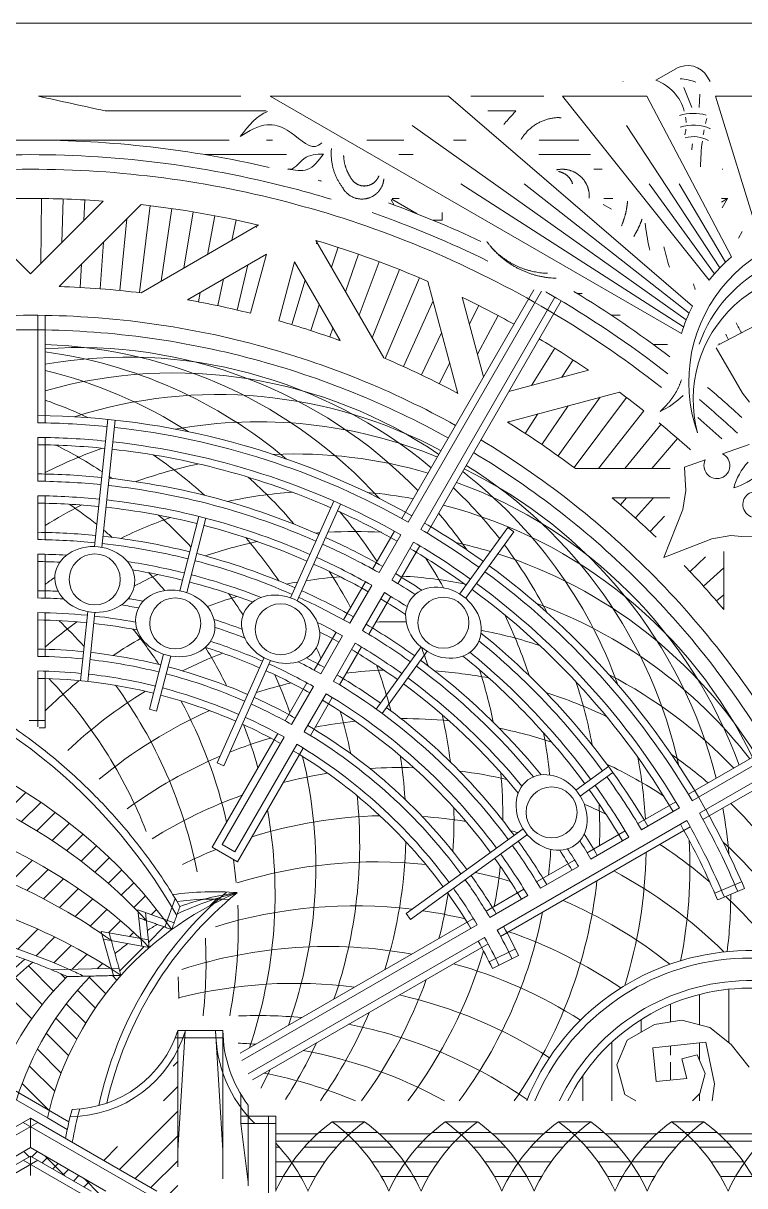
# Model space of a CAD drawing. Header units: inches. Extents: x -1.5 to 24.5, y -14.4 to 30.8.
# Drawn here: x 19.2 to 19.973, y 26.665 to 27.909 of the extents above; entities that cross this region are included whole.
import ezdxf

# ---------------------------------------------------------------- set-up
doc = ezdxf.new("R2010")
doc.units = ezdxf.units.IN
doc.header["$MEASUREMENT"] = 0
doc.layers.add('NOPLOT', color=5, linetype='Continuous', lineweight=5)

# ---------------------------------------------------------------- blocks, each defined once
blk = doc.blocks.new('HandleStrap')
at = {"layer": 'NOPLOT'}
for p, q in [((-0.0253, 0.0657), (-0.0253, 0.1211)), ((0, -0.0346), (0, 0.0346)), ((-0.0253, -0.0657), (-0.0253, -0.1211))]:
    blk.add_line(p, q, dxfattribs=at)
for centre, start, end in [((-0.3062, -0.1888), 36.1143, 65.3379), ((-0.3062, -0.258), 36.1143, 65.3379), ((-0.3062, 0.258), 294.6621, 323.8857), ((-0.3062, 0.1888), 294.6621, 323.8857)]:
    blk.add_arc(centre, 0.3791, start, end, dxfattribs=at)
blk = doc.blocks.new('Outline')
at = {"layer": 'NOPLOT', "color": 1}
blk.add_line((-1.25, 0), (-1.25, 2.3125), dxfattribs=at)
blk = doc.blocks.new('BG')
at = {"layer": 'NOPLOT', "color": 5}
for p, q in [((-2.4385, 2.0658), (-2.3809, 1.9661)), ((-2.4317, 2.0696), (-2.3741, 1.9699)), ((-2.4012, 1.9543), (-2.4587, 2.054)), ((-2.3944, 1.9583), (-2.452, 2.058)), ((-2.1334, 2), (-2.1093, 2.0195)), ((-3.0035, 2.0118), (-2.9964, 2.0078)), ((-2.2953, 1.9826), (-2.3076, 2.0113)), ((-2.2881, 1.9857), (-2.3004, 2.0144)), ((-3.0703, 1.9912), (-3.0703, 1.9905)), ((-3.029, 1.9905), (-3.039, 1.9963)), ((-3.039, 1.9963), (-3.039, 1.9898)), ((-3.0352, 1.9897), (-3.039, 1.9963)), ((-2.661, 1.9921), (-2.5992, 1.9921)), ((-2.6436, 1.9921), (-2.6241, 1.9704)), ((-2.6147, 1.9921), (-2.6082, 1.9845)), ((-2.6001, 1.9914), (-2.6007, 1.9921)), ((-2.1515, 1.9772), (-2.1334, 2)), ((-2.0914, 1.9824), (-2.1358, 1.973)), ((-2.0731, 1.9799), (-2.0914, 1.9824)), ((-2.6553, 1.9725), (-2.6398, 1.9561)), ((-2.3984, 1.965), (-2.3848, 1.9728)), ((-2.1594, 1.9474), (-2.1515, 1.9772)), ((-2.1358, 1.973), (-2.13, 1.9163)), ((-2.1224, 1.9638), (-2.1023, 1.9722)), ((-2.1023, 1.9722), (-2.081, 1.9665)), ((-2.081, 1.9665), (-2.0731, 1.9586)), ((-2.3663, 1.9564), (-2.2491, 1.7533)), ((-2.1179, 1.9473), (-2.1224, 1.9638)), ((-2.1224, 1.9638), (-2.1224, 1.9638)), ((-2.7821, 1.9428), (-2.7499, 1.9151)), ((-2.3731, 1.9525), (-2.2559, 1.7496)), ((-2.1548, 1.918), (-2.1594, 1.9474)), ((-2.0972, 1.9528), (-2.1179, 1.9473)), ((-2.1179, 1.9473), (-2.1179, 1.9473)), ((-2.1179, 1.9473), (-2.1179, 1.9473)), ((-2.1179, 1.9473), (-2.1179, 1.9473)), ((-2.0938, 1.92), (-2.0972, 1.9528)), ((-2.8828, 1.932), (-2.8828, 1.9166)), ((-2.7499, 1.9347), (-2.7499, 1.8334)), ((-2.7187, 1.9345), (-2.7187, 1.8726)), ((-2.699, 1.9288), (-2.6826, 1.9133)), ((-2.7971, 1.9249), (-2.7499, 1.8861)), ((-2.7187, 1.9171), (-2.697, 1.8976)), ((-2.1379, 1.8889), (-2.1548, 1.918)), ((-2.13, 1.9163), (-2.0938, 1.92)), ((-2.8117, 1.9067), (-2.7499, 1.8581)), ((-2.0731, 1.8982), (-2.08, 1.8862)), ((-2.914, 1.8812), (-2.914, 1.8719)), ((-2.7997, 1.7608), (-2.8317, 1.8805)), ((-2.8259, 1.8882), (-2.751, 1.8319)), ((-2.7187, 1.8882), (-2.711, 1.8817)), ((-2.1117, 1.8778), (-2.1379, 1.8889)), ((-2.08, 1.8862), (-2.1117, 1.8778)), ((-3.039, 1.8736), (-3.039, 1.8638)), ((-3.0274, 1.8721), (-3.0326, 1.863)), ((-2.7179, 1.8736), (-2.7187, 1.8742)), ((-2.4309, 1.8688), (-2.4055, 1.8338)), ((-2.4246, 1.8734), (-2.3992, 1.8384)), ((-3.0703, 1.862), (-3.0703, 1.853)), ((-2.8262, 1.8597), (-2.7636, 1.8148)), ((-3.0859, 1.8495), (-3.0859, 1.7941)), ((-2.8324, 1.7622), (-2.8552, 1.8473)), ((-3.1015, 1.8371), (-3.1015, 1.7947)), ((-2.9374, 1.8406), (-2.9374, 1.835)), ((-2.8661, 1.8309), (-2.8476, 1.8188)), ((-2.817, 1.8256), (-2.7758, 1.7974)), ((-2.8787, 1.8113), (-2.8389, 1.7865)), ((-2.8084, 1.7932), (-2.7874, 1.7796)), ((-2.3581, 1.7819), (-2.2672, 1.6568)), ((-2.6821, 1.7675), (-2.6867, 1.7611)), ((-2.6821, 1.7675), (-2.6109, 1.7158)), ((-2.3644, 1.7773), (-2.2736, 1.6522)), ((-2.2219, 1.7411), (-2.2357, 1.7691)), ((-2.2149, 1.7445), (-2.2286, 1.7725)), ((-2.8001, 1.7624), (-2.7991, 1.7617)), ((-2.6867, 1.7611), (-2.6155, 1.7094)), ((-2.9137, 1.7507), (-2.8724, 1.7286)), ((-2.848, 1.7351), (-2.9332, 1.7123)), ((-2.9244, 1.73), (-2.9047, 1.72)), ((-2.2481, 1.736), (-2.102, 1.483)), ((-2.2412, 1.7398), (-2.0957, 1.4876)), ((-2.124, 1.4743), (-2.2683, 1.7242)), ((-2.1162, 1.4763), (-2.2616, 1.7282)), ((-3.1015, 1.7163), (-3.1015, 1.703)), ((-2.8304, 1.7075), (-2.9501, 1.6754)), ((-2.832, 1.7071), (-2.831, 1.7065)), ((-2.8629, 1.6988), (-2.8406, 1.6875)), ((-3.024, 1.6908), (-3.0156, 1.6908)), ((-3.0156, 1.6812), (-3.0156, 1.6908)), ((-2.9294, 1.681), (-2.8592, 1.6492)), ((-2.8953, 1.6901), (-2.8502, 1.6685)), ((-2.559, 1.6684), (-2.4924, 1.62)), ((-2.5544, 1.6747), (-2.4878, 1.6263)), ((-3.0859, 1.6597), (-3.0859, 1.6444)), ((-3.0227, 1.6638), (-3.0383, 1.6367)), ((-2.954, 1.6665), (-2.8677, 1.6298)), ((-2.2672, 1.6568), (-2.2736, 1.6522)), ((-3.1015, 1.6498), (-3.1015, 1.6102)), ((-3.039, 1.6373), (-3.039, 1.6447)), ((-2.9629, 1.6449), (-2.8899, 1.6157)), ((-3.0319, 1.6395), (-3.0377, 1.6362)), ((-2.9941, 1.5555), (-2.8684, 1.6281)), ((-2.9713, 1.6232), (-2.9141, 1.6017)), ((-2.9793, 1.6013), (-2.9392, 1.5872)), ((-2.9712, 1.5327), (-2.8868, 1.5814)), ((-2.8872, 1.5803), (-2.8882, 1.5806)), ((-2.7119, 1.5817), (-2.6083, 1.5356)), ((-2.9867, 1.5792), (-2.9653, 1.5722)), ((-2.9003, 1.5736), (-2.8908, 1.5703)), ((-2.7151, 1.5746), (-2.6115, 1.5284)), ((-2.9937, 1.5569), (-2.9906, 1.556)), ((-2.9253, 1.5591), (-2.8976, 1.5501)), ((-2.9514, 1.5441), (-2.904, 1.5298)), ((-2.9081, 1.5158), (-2.9712, 1.5327)), ((-3.0859, 1.5242), (-3.0859, 1.4368)), ((-3.1015, 1.5089), (-3.1015, 1.5025)), ((-2.5443, 1.5071), (-2.4317, 1.4569)), ((-3.0106, 1.4942), (-2.938, 1.3685)), ((-2.9162, 1.4856), (-2.9793, 1.5025)), ((-2.9793, 1.5025), (-2.9306, 1.4182)), ((-2.5475, 1.5), (-2.4349, 1.4498)), ((-3.0109, 1.4928), (-3.0078, 1.4921)), ((-2.9678, 1.4827), (-2.9196, 1.4714)), ((-3.016, 1.4701), (-2.9939, 1.4654)), ((-3.1015, 1.4626), (-3.1015, 0.6565)), ((-2.9528, 1.4567), (-2.9243, 1.4506)), ((-2.4317, 1.4569), (-2.4349, 1.4498)), ((-3.0205, 1.4472), (-2.9788, 1.4393)), ((-2.9383, 1.4317), (-2.9284, 1.4298)), ((-2.6967, 1.4377), (-2.6171, 1.4174)), ((-3.0246, 1.4242), (-2.9643, 1.4142)), ((-2.9303, 1.4193), (-2.9313, 1.4195)), ((-2.6986, 1.4301), (-2.619, 1.4098)), ((-3.0282, 1.4012), (-2.9504, 1.39)), ((-2.5492, 1.4001), (-2.4903, 1.385)), ((-2.5512, 1.3925), (-2.4922, 1.3775)), ((-2.4903, 1.385), (-2.4922, 1.3775)), ((-3.0313, 1.378), (-2.9382, 1.3667)), ((-2.9448, 1.2808), (-3.0324, 1.3684)), ((-3.0172, 1.3532), (-2.9405, 1.3456)), ((-2.8026, 1.3329), (-2.6664, 1.3186)), ((-2.8017, 1.3407), (-2.6656, 1.3264)), ((-2.9582, 1.25), (-3.0361, 1.3279)), ((-2.9922, 1.3282), (-2.9424, 1.3244)), ((-2.596, 1.319), (-2.522, 1.3113)), ((-3.0374, 1.3083), (-3.0153, 1.3071)), ((-2.5968, 1.3113), (-2.5228, 1.3035)), ((-2.9685, 1.3045), (-2.9436, 1.3031)), ((-3.0384, 1.285), (-2.9917, 1.2835)), ((-2.946, 1.2819), (-2.9447, 1.2819)), ((-3.0389, 1.2617), (-2.9691, 1.2609)), ((-2.7989, 1.2578), (-2.914, 1.2578)), ((-2.7987, 1.2656), (-2.9139, 1.2656)), ((-2.4733, 1.2578), (-2.5332, 1.2578)), ((-2.4723, 1.2656), (-2.533, 1.2656)), ((-2.4801, 1.2485), (-2.4801, 1.2656)), ((-2.4723, 1.2592), (-2.4723, 1.2656)), ((-2.9582, 1.25), (-3.0361, 1.1721))]:
    blk.add_line(p, q, dxfattribs=at)
at = {"layer": 'NOPLOT', "color": 5, "linetype": 'Continuous'}
for p, q in [((-2.1354, 1.9975), (-2.1926, 1.9975)), ((-2.1544, 1.9663), (-2.187, 1.9663)), ((-2.1164, 1.9663), (-2.1351, 1.9663)), ((-2.0731, 1.9663), (-2.0808, 1.9663)), ((-2.1575, 1.935), (-2.1765, 1.935)), ((-2.1219, 1.935), (-2.1319, 1.935)), ((-2.0953, 1.935), (-2.1146, 1.935)), ((-2.1465, 1.9038), (-2.1601, 1.9038)), ((-2.0731, 1.8725), (-2.1361, 1.8725)), ((-2.0731, 1.8413), (-2.1002, 1.8413))]:
    blk.add_line(p, q, dxfattribs=at)
at = {"layer": 'NOPLOT', "color": 5}
for points in [[(-2.3632, 1.9041), (-2.3866, 1.9447)], [(-2.3699, 1.9001), (-2.3933, 1.9407)], [(-2.3386, 1.846), (-2.3621, 1.8866)], [(-2.3319, 1.85), (-2.3554, 1.8906)], [(-2.3074, 1.7918), (-2.3308, 1.8325)], [(-2.3007, 1.7959), (-2.3241, 1.8365)], [(-2.9293, 1.8182), (-2.6808, 1.6746)], [(-2.9333, 1.8114), (-2.6848, 1.6679)], [(-2.6926, 1.6544), (-2.9396, 1.797)], [(-2.6964, 1.6476), (-2.9413, 1.789)], [(-2.2694, 1.7417), (-2.2929, 1.7823)], [(-2.2761, 1.7377), (-2.2996, 1.7783)], [(-2.6712, 1.6601), (-2.6306, 1.6367)], [(-2.6672, 1.6668), (-2.6266, 1.6434)], [(-2.6385, 1.6232), (-2.6791, 1.6466)], [(-2.6423, 1.6163), (-2.6829, 1.6398)], [(-2.6131, 1.6356), (-2.5725, 1.6121)], [(-2.6171, 1.6289), (-2.5765, 1.6054)], [(-2.5881, 1.5851), (-2.6287, 1.6085)], [(-2.5843, 1.5919), (-2.6249, 1.6153)], [(-2.563, 1.5976), (-2.5224, 1.5742)], [(-2.559, 1.6043), (-2.5184, 1.5809)], [(-2.5302, 1.5607), (-2.5708, 1.5841)], [(-2.534, 1.5538), (-2.5746, 1.5773)], [(-2.5048, 1.5731), (-2.4642, 1.5496)], [(-2.5089, 1.5664), (-2.4683, 1.5429)], [(-2.4798, 1.5226), (-2.5204, 1.546)], [(-2.4761, 1.5294), (-2.5167, 1.5528)], [(-2.4507, 1.5418), (-2.329, 1.4715), (-2.3446, 1.4445), (-2.4663, 1.5147)], [(-2.4547, 1.5351), (-2.3397, 1.4687), (-2.3475, 1.4552), (-2.4625, 1.5216)], [(-2.7363, 1.2578), (-2.7832, 1.2578)], [(-2.7362, 1.2656), (-2.7831, 1.2656)], [(-2.6738, 1.2578), (-2.7207, 1.2578)], [(-2.6737, 1.2656), (-2.7206, 1.2656)], [(-2.6113, 1.2578), (-2.6582, 1.2578)], [(-2.6112, 1.2656), (-2.6581, 1.2656)], [(-2.5488, 1.2578), (-2.5957, 1.2578)], [(-2.5487, 1.2656), (-2.5956, 1.2656)]]:
    blk.add_lwpolyline(points, dxfattribs=at)
for centre in [(-2.3818, 1.8079), (-2.5849, 1.6921), (-2.5779, 1.5178), (-2.5841, 1.4049), (-2.6312, 1.3188)]:
    blk.add_circle(centre, 0.0273, dxfattribs=at)
for centre, radius, start, end in [((-1.9765, 2.0198), 0.2574, 125.5163, 247.9609), ((-1.9765, 2.0198), 0.2494, 124.1681, 247.2107), ((-1.9765, 2.0198), 0.2253, 121.0808, 244.6057), ((-1.9765, 2.0198), 0.2172, 120.7949, 243.5941), ((-2.0288, 1.6472), 0.5057, 111.577, 135.7996), ((-1.9765, 1.6506), 0.5057, 119.2673, 137.6226), ((-1.9765, 1.25), 0.9375, 120, 135), ((-1.9765, 1.25), 0.9219, 120, 135), ((-1.9242, 1.6472), 0.5057, 127.5504, 136.6374), ((-2.2204, 1.5678), 0.5057, 115.842, 165.7996), ((-2.1768, 1.5969), 0.5057, 121.7708, 162.3309), ((-2.1298, 1.6201), 0.5057, 127.7186, 160.1226), ((-1.9765, 1.25), 1.125, 137.387, 139.8792), ((-1.9765, 1.25), 1.1094, 136.9816, 139.8013), ((-2.2598, 1.5333), 0.5057, 109.9712, 160.0288), ((-1.9765, 1.25), 0.8302, 112.9664, 119.4608), ((-1.9765, 1.25), 0.8224, 112.9639, 119.4557), ((-1.9765, 1.25), 0.9687, 129.9961, 133.7446), ((-2.0802, 1.6369), 0.5057, 133.6473, 152.6226), ((-2.2943, 1.4939), 0.5057, 94.8774, 100.4838), ((-1.9765, 1.25), 0.8068, 112.9586, 119.4451), ((-1.8728, 1.6369), 0.5057, 135.3373, 151.9576), ((-2.2943, 1.4939), 0.5057, 83.0137, 89.9704), ((-1.9765, 1.25), 1.0937, 137.4149, 139.2099), ((-2.2943, 1.4939), 0.5057, 104.2004, 154.158), ((-1.9765, 1.25), 0.7989, 112.9559, 119.4397), ((-2.0288, 1.6472), 0.5057, 139.5162, 145.1226), ((-1.9242, 1.6472), 0.5057, 139.2464, 146.8322), ((-1.9765, 1.25), 1.0625, 138.3255, 140.7007), ((-1.9765, 1.25), 0.8302, 120.5392, 143.7304), ((-1.9765, 1.25), 0.8224, 120.5443, 143.7278), ((-2.3234, 1.4503), 0.5057, 78.5548, 93.2536), ((-2.3234, 1.4503), 0.5057, 102.3774, 148.2292), ((-1.9765, 1.25), 0.8068, 120.5549, 143.7226), ((-1.9765, 1.25), 1.125, 142.5261, 148.8582), ((-1.9765, 1.25), 1.1094, 142.0451, 150), ((-1.9765, 1.25), 0.7989, 120.5603, 143.7199), ((-1.8232, 1.6201), 0.5057, 141.5737, 156.6995), ((-1.9765, 1.25), 1.0937, 141.8482, 150), ((-1.9765, 1.25), 0.9687, 136.2554, 140.0039), ((-1.9765, 1.6506), 0.5057, 146.7464, 154.691), ((-1.9765, 1.25), 1.0625, 141.8213, 143.6028), ((-1.9765, 1.25), 0.9375, 135, 149.045), ((-1.9765, 1.25), 0.7677, 120.5831, 141.0826), ((-2.3466, 1.4033), 0.5057, 93.1678, 100.7536), ((-1.9765, 1.25), 0.7599, 120.5891, 125.7055), ((-2.3466, 1.4033), 0.5057, 72.7328, 89.1241), ((-1.9765, 1.25), 0.9219, 135, 149.0288), ((-1.9765, 1.25), 0.7443, 120.6014, 125.6993), ((-1.9765, 1.25), 0.7364, 120.6078, 125.6961), ((-1.7762, 1.5969), 0.5057, 145.6917, 160.9342), ((-2.3466, 1.4033), 0.5057, 109.8774, 142.2814), ((-2.0288, 1.6472), 0.5057, 154.2464, 162.191), ((-1.9765, 1.25), 0.7599, 126.2945, 140.8167), ((-2.3635, 1.3537), 0.5057, 88.0424, 93.1482), ((-1.9242, 1.6472), 0.5057, 154.3518, 157.2359), ((-1.9765, 1.25), 0.7052, 120.6348, 122.8196), ((-2.3635, 1.3537), 0.5057, 54.9567, 83.7655), ((-1.9765, 1.25), 1.0625, 145.7931, 149.1574), ((-1.9765, 1.25), 0.7443, 126.3007, 140.7999), ((-1.9765, 1.25), 0.7364, 126.3039, 141.0517), ((-2.3635, 1.3537), 0.5057, 100.309, 108.2536), ((-1.9765, 1.25), 0.6974, 120.6419, 122.529), ((-1.9765, 1.25), 0.9687, 142.9725, 148.1803), ((-1.9765, 1.25), 0.6818, 120.6566, 122.509), ((-1.9765, 1.25), 0.6739, 120.6642, 122.7829), ((-1.7326, 1.5678), 0.5057, 147.5922, 164.5093), ((-1.9765, 1.25), 1.1094, 150, 150.1759), ((-1.9765, 1.6506), 0.5057, 161.8518, 168.4471), ((-2.3737, 1.3023), 0.5057, 95.4751, 100.6482), ((-2.3737, 1.3023), 0.5057, 83.3005, 86.4429), ((-1.6932, 1.5333), 0.5057, 147.4094, 167.2511), ((-1.9765, 1.25), 1.0937, 150, 165), ((-2.3635, 1.3537), 0.5057, 117.3774, 127.0441), ((-2.0802, 1.6369), 0.5057, 161.7464, 169.1093), ((-1.9765, 1.25), 0.7052, 129.1804, 143.6826), ((-1.9765, 1.25), 0.6427, 120.6965, 125.6518), ((-1.9765, 1.25), 0.6349, 120.7051, 125.6475), ((-2.3737, 1.3023), 0.5057, 53.5293, 78.7444), ((-2.3737, 1.3023), 0.5057, 107.809, 115.7536), ((-1.9765, 1.25), 0.6974, 129.471, 143.6791), ((-1.8728, 1.6369), 0.5057, 163.2348, 163.4417), ((-1.9765, 1.25), 0.6193, 120.7229, 125.6386), ((-1.6587, 1.4939), 0.5057, 145.297, 168.9863), ((-1.9765, 1.25), 1.0625, 150.8426, 154.2069), ((-1.9765, 1.25), 0.6818, 129.491, 143.6717), ((-1.9765, 1.25), 0.6739, 129.2171, 143.6679), ((-1.9765, 1.25), 0.6427, 126.3482, 143.6518), ((-1.8728, 1.6369), 0.5057, 164.5651, 165.4395), ((-1.9765, 1.25), 0.6114, 120.7321, 125.634), ((-1.9765, 1.25), 0.5802, 115.7574, 119.2285), ((-1.9765, 1.25), 0.6349, 126.3525, 149.2949), ((-1.9242, 1.6472), 0.5057, 167.1125, 172.9395), ((-2.3771, 1.25), 0.5057, 89.5605, 95.3875), ((-1.8232, 1.6201), 0.5057, 163.4932, 167.8946), ((-1.9765, 1.25), 0.5724, 115.7521, 119.2179), ((-2.3635, 1.3537), 0.5057, 127.9674, 136.3527), ((-2.1768, 1.5969), 0.5057, 163.266, 167.6226), ((-2.3771, 1.25), 0.5057, 101.5529, 108.1482), ((-1.9765, 1.25), 0.6193, 126.3614, 149.2771), ((-1.9765, 1.25), 0.6114, 126.366, 149.2679), ((-2.3771, 1.25), 0.5057, 79.0658, 84.0068), ((-1.9765, 1.25), 0.5802, 120.7715, 125.6142), ((-1.9765, 1.25), 0.5568, 115.7411, 119.196), ((-1.9765, 1.25), 0.5489, 115.7354, 119.1845), ((-1.9765, 1.25), 1.125, 154.6273, 160.0878), ((-1.9765, 1.25), 1.1094, 153.8122, 160.7552), ((-1.9765, 1.25), 0.8302, 144.2696, 149.4608), ((-1.9765, 1.25), 0.8224, 144.2722, 149.4557), ((-2.0288, 1.6472), 0.5057, 169.3518, 175.9471), ((-1.9765, 1.25), 0.5724, 120.7821, 125.609), ((-2.3771, 1.25), 0.5057, 53.0449, 73.5352), ((-1.9765, 1.25), 0.8068, 144.2774, 149.4451), ((-1.9765, 1.25), 0.5568, 120.804, 125.598), ((-1.9765, 1.25), 0.5489, 120.8155, 125.5923), ((-1.9765, 1.25), 0.9375, 150.955, 165), ((-1.9765, 1.25), 0.9687, 151.8197, 157.0275), ((-2.3737, 1.3023), 0.5057, 124.8774, 130.4838), ((-1.9765, 1.25), 0.7989, 144.2801, 149.4397), ((-2.1298, 1.6201), 0.5057, 169.2464, 176.8322), ((-1.9765, 1.25), 0.5802, 126.3858, 149.2285), ((-1.9765, 1.25), 0.5724, 126.391, 149.2179), ((-1.8728, 1.6369), 0.5057, 170.9932, 176.3224), ((-1.7762, 1.5969), 0.5057, 166.4648, 171.7263), ((-1.9765, 1.25), 0.9219, 150.9712, 165), ((-2.3737, 1.1977), 0.5057, 97.0605, 102.8875), ((-1.9765, 1.6506), 0.5057, 174.6125, 180.4395), ((-1.9765, 1.25), 0.5568, 126.402, 149.196), ((-2.3737, 1.1977), 0.5057, 86.1776, 91.5068), ((-2.3737, 1.1977), 0.5057, 75.4907, 81.0352), ((-1.6296, 1.4503), 0.5057, 151.2984, 169.5816), ((-2.3466, 1.4033), 0.5057, 145.842, 195.7996), ((-2.3234, 1.4503), 0.5057, 151.7708, 197.6226), ((-2.2943, 1.4939), 0.5057, 157.7186, 190.1226), ((-2.3771, 1.25), 0.5057, 119.0021, 123.2536), ((-1.9765, 1.25), 0.5489, 126.4077, 149.1845), ((-1.9765, 1.25), 1.0625, 156.3972, 163.289), ((-2.3635, 1.3537), 0.5057, 139.9712, 190.0288), ((-2.2598, 1.5333), 0.5057, 163.6473, 182.6226), ((-1.9765, 1.25), 0.7677, 146.9174, 149.4169), ((-2.3737, 1.1977), 0.5057, 109.0529, 111.5055), ((-1.8232, 1.6201), 0.5057, 173.9648, 197.1377), ((-2.3737, 1.1977), 0.5057, 53.5293, 70.286), ((-2.3737, 1.3023), 0.5057, 134.2004, 184.158), ((-1.9765, 1.25), 0.8302, 150.5392, 179.4608), ((-2.2204, 1.5678), 0.5057, 169.5162, 175.1226), ((-1.9765, 1.25), 0.7599, 147.1833, 149.4109), ((-1.9765, 1.25), 0.7052, 144.3174, 149.3652), ((-1.9765, 1.25), 0.6974, 144.3209, 149.3581), ((-1.9242, 1.6472), 0.5057, 178.4932, 183.8224), ((-1.7762, 1.5969), 0.5057, 173.0092, 197.1126), ((-1.7326, 1.5678), 0.5057, 169.714, 197.9549), ((-1.9765, 1.25), 0.8224, 150.5443, 173.7278), ((-1.9765, 1.25), 0.8068, 150.5549, 173.7226), ((-1.9765, 1.25), 0.7989, 150.5603, 155.7199), ((-1.9765, 1.25), 0.7443, 147.2001, 149.3986), ((-1.9765, 1.25), 0.7364, 146.9483, 149.3922), ((-2.0802, 1.6369), 0.5057, 178.2699, 181.9576), ((-1.9765, 1.25), 0.6818, 144.3283, 149.3434), ((-1.9765, 1.25), 0.6739, 144.3321, 149.3358), ((-2.3635, 1.1463), 0.5057, 93.6776, 99.0068), ((-2.3635, 1.1463), 0.5057, 72.7489, 88.5352), ((-2.3635, 1.1463), 0.5057, 104.5605, 110.3875), ((-2.3771, 1.25), 0.5057, 132.3774, 178.2292), ((-2.3737, 1.1977), 0.5057, 123.1678, 130.7536), ((-2.1768, 1.5969), 0.5057, 176.7464, 183.254), ((-1.9765, 1.25), 0.7677, 150.5831, 155.7085), ((-1.9765, 1.25), 0.7599, 150.5891, 155.7055), ((-2.0288, 1.6472), 0.5057, 182.1125, 186.6995), ((-1.9765, 1.25), 0.6427, 144.3482, 149.3035), ((-1.8728, 1.6369), 0.5057, 181.4648, 197.2511), ((-1.9765, 1.25), 0.7443, 150.6014, 155.6993), ((-1.9765, 1.25), 0.7364, 150.6078, 155.6961), ((-2.3635, 1.1463), 0.5057, 54.9567, 67.2373), ((-1.9765, 1.25), 0.7052, 150.6348, 155.6826), ((-2.3466, 1.0967), 0.5057, 101.1776, 106.5068), ((-1.9765, 1.6506), 0.5057, 185.9932, 190.9342), ((-2.3466, 1.0967), 0.5057, 71.0137, 96.0352), ((-1.6932, 1.5333), 0.5057, 172.7627, 194.2897), ((-1.6064, 1.4033), 0.5057, 157.3637, 168.9863), ((-1.9765, 1.25), 0.9687, 159.9961, 164.0758), ((-2.3635, 1.1463), 0.5057, 118.0424, 123.1482), ((-2.1298, 1.6201), 0.5057, 184.3518, 188.5211), ((-1.9765, 1.25), 0.6974, 150.6419, 155.6791), ((-1.9765, 1.25), 0.6818, 150.6566, 153.2365), ((-1.9765, 1.25), 1.1094, 163.1377, 165), ((-1.9765, 1.25), 0.7989, 156.2801, 173.7199), ((-1.9765, 1.25), 0.6739, 150.6642, 152.6696), ((-1.9242, 1.6472), 0.5057, 188.9648, 194.5093), ((-1.9765, 1.25), 1.125, 163.9219, 164.1149), ((-1.9765, 1.25), 0.7677, 156.2915, 173.7085), ((-1.9765, 1.25), 0.7599, 156.2945, 173.7055), ((-2.1768, 1.5969), 0.5057, 184.2544, 184.691), ((-2.3466, 1.0967), 0.5057, 113.3005, 114.743), ((-1.9765, 1.25), 0.6427, 150.6965, 152.6292), ((-1.9765, 1.25), 0.6349, 150.7051, 153.1862), ((-2.3466, 1.0967), 0.5057, 57.4362, 65.2786), ((-1.9765, 1.25), 0.7443, 156.3007, 173.6993), ((-1.9765, 1.25), 0.7364, 156.3039, 165.3908), ((-1.9765, 1.25), 0.6193, 150.7229, 155.6386), ((-1.9765, 1.25), 0.6114, 150.7321, 155.634), ((-2.3234, 1.0497), 0.5057, 70.4184, 103.5352), ((-1.9765, 1.25), 1.1094, 165, 180), ((-1.9765, 1.25), 1.0938, 165, 180), ((-2.3635, 1.1463), 0.5057, 130.309, 138.2536), ((-1.9765, 1.25), 0.7052, 156.3174, 165.3773), ((-2.1298, 1.6201), 0.5057, 189.5772, 190.9471), ((-1.9765, 1.25), 0.5802, 150.7715, 155.6142), ((-1.6587, 1.4939), 0.5057, 174.7214, 182.4177), ((-2.3737, 1.1977), 0.5057, 139.8774, 172.2814), ((-2.2204, 1.5678), 0.5057, 184.2464, 192.191), ((-1.9765, 1.25), 0.6974, 156.3209, 165.3737), ((-2.3234, 1.0497), 0.5057, 109.0658, 114.0068), ((-2.0288, 1.6472), 0.5057, 193.4932, 197.8946), ((-1.9765, 1.25), 0.5724, 150.7821, 155.609), ((-1.9765, 1.25), 0.5568, 150.804, 155.598), ((-2.3466, 1.0967), 0.5057, 124.0529, 130.6482), ((-1.9765, 1.25), 0.5489, 150.8155, 155.5923), ((-1.9765, 1.6506), 0.5057, 196.4648, 201.7263), ((-2.2943, 1.0061), 0.5057, 71.0137, 100.286), ((-2.3234, 1.0497), 0.5057, 62.1053, 64.6005), ((-1.9765, 1.25), 1.125, 166.8733, 180), ((-1.9765, 1.25), 1.0625, 166.711, 173.6028), ((-1.9765, 1.25), 0.6818, 158.7635, 165.3664), ((-1.9765, 1.25), 0.6193, 156.3614, 161.8547), ((-1.9765, 1.25), 0.6114, 156.366, 162.1548), ((-2.2943, 1.0061), 0.5057, 105.4907, 111.0352), ((-1.9765, 1.25), 0.9687, 165.9242, 170.0039), ((-1.9765, 1.25), 0.9375, 165, 180), ((-1.9765, 1.25), 0.9219, 165, 180), ((-2.1768, 1.5969), 0.5057, 191.8518, 198.4471), ((-1.9765, 1.25), 0.6739, 159.3304, 165.3626), ((-1.9765, 1.25), 0.5802, 156.3858, 165.3089), ((-1.6296, 1.4503), 0.5057, 175.3995, 177.4901), ((-2.3234, 1.0497), 0.5057, 122.2075, 125.3875), ((-2.1298, 1.6201), 0.5057, 197.1125, 200.9309), ((-1.9765, 1.25), 0.6427, 159.3708, 162.1993), ((-1.9765, 1.25), 0.6349, 158.8138, 161.8789), ((-1.9765, 1.25), 0.5724, 156.391, 165.3037), ((-1.9765, 1.25), 0.5568, 156.402, 165.2927), ((-1.9765, 1.25), 0.5489, 156.4077, 165.287), ((-1.9242, 1.6472), 0.5057, 199.714, 211.8846), ((-2.2598, 0.9667), 0.5057, 95.3251, 98.1501), ((-2.2598, 0.9667), 0.5057, 79.0914, 92.5705), ((-2.2943, 1.0061), 0.5057, 116.1776, 121.4931), ((-2.2598, 0.9667), 0.5057, 102.7489, 118.5352), ((-2.0802, 1.6369), 0.5057, 200.9932, 206.3224), ((-1.9765, 1.6506), 0.5057, 203.0092, 215.9852), ((-1.8728, 1.6369), 0.5057, 201.8499, 206.3312), ((-2.3466, 1.0967), 0.5057, 137.809, 145.7536), ((-2.0288, 1.6472), 0.5057, 203.9648, 219.7995), ((-2.2204, 0.9322), 0.5057, 83.6201, 93.0384), ((-2.3635, 1.1463), 0.5057, 147.3774, 166.3527), ((-2.2598, 1.5333), 0.5057, 191.7464, 199.691), ((-1.9765, 1.25), 0.7364, 165.9986, 173.6961), ((-2.3234, 1.0497), 0.5057, 132.6267, 138.1482), ((-1.9765, 1.25), 0.7052, 166.0121, 173.6826), ((-2.3234, 1.0497), 0.5057, 131.5529, 131.5639), ((-2.2204, 0.9322), 0.5057, 101.1623, 126.0352), ((-1.9765, 1.25), 0.6974, 166.0156, 173.6791), ((-1.9765, 1.25), 0.6818, 166.023, 171.2365), ((-1.9765, 1.25), 0.6739, 166.0268, 170.6696), ((-2.1768, 0.9031), 0.5057, 90.6676, 93.3045), ((-2.2204, 1.5678), 0.5057, 199.3518, 205.9471), ((-2.2943, 1.0061), 0.5057, 129.9887, 132.8875), ((-2.1768, 1.5969), 0.5057, 204.6125, 207.7925), ((-2.2598, 0.9667), 0.5057, 123.6776, 129.0068), ((-1.9765, 1.25), 0.5802, 166.0804, 173.6142), ((-1.9765, 1.25), 0.5724, 166.0857, 173.609), ((-1.9765, 1.25), 0.5568, 166.0967, 173.598), ((-1.9765, 1.25), 0.5489, 166.1024, 179.1845), ((-1.9765, 1.25), 0.6427, 169.1901, 170.6292), ((-2.1768, 0.9031), 0.5057, 111.4145, 133.5352), ((-2.0802, 1.6369), 0.5057, 211.4648, 223.3406), ((-1.9765, 1.25), 0.9687, 172.9725, 178.1803), ((-1.9765, 1.25), 0.6349, 169.5105, 171.1862), ((-1.9765, 1.25), 0.6193, 169.5347, 173.6386), ((-1.9765, 1.25), 0.6114, 169.2345, 173.634), ((-2.1298, 1.6201), 0.5057, 209.8181, 213.8224), ((-1.9765, 1.25), 0.8224, 174.2722, 179.4557), ((-2.3234, 1.0497), 0.5057, 145.309, 145.7456), ((-2.2943, 1.0061), 0.5057, 139.0529, 140.4228), ((-1.9765, 1.25), 1.0625, 175.7931, 180), ((-1.9765, 1.25), 0.8068, 174.2774, 179.4451), ((-1.9765, 1.25), 0.7989, 174.2801, 179.4397), ((-2.3234, 1.0497), 0.5057, 146.746, 153.2536), ((-2.2943, 1.4939), 0.5057, 199.2464, 206.8322), ((-1.9765, 1.25), 0.7677, 174.2915, 179.4169), ((-1.9765, 1.25), 0.7599, 174.2945, 179.4109), ((-1.9765, 1.25), 0.7443, 174.3007, 179.3986), ((-1.9765, 1.25), 0.7364, 174.3039, 179.3922), ((-2.2943, 1.0061), 0.5057, 141.4789, 145.6482), ((-1.9765, 1.25), 0.7052, 174.3174, 179.3652), ((-1.9765, 1.25), 0.6974, 174.3209, 179.3581), ((-2.3466, 1.0967), 0.5057, 154.8774, 160.4838), ((-1.9765, 1.25), 0.6193, 174.3614, 179.2771), ((-1.9765, 1.25), 0.6114, 174.366, 179.2679), ((-2.2204, 0.9322), 0.5057, 132.1054, 136.5068), ((-1.9765, 1.25), 0.5802, 174.3858, 179.2285), ((-2.2598, 1.5333), 0.5057, 206.8518, 211.9576), ((-2.1768, 1.5969), 0.5057, 215.9932, 220.9342), ((-1.9765, 1.25), 0.5724, 174.391, 179.2179), ((-1.9765, 1.25), 0.5568, 174.402, 179.196), ((-2.1298, 1.6201), 0.5057, 218.9648, 224.5093), ((-1.9765, 1.25), 0.6818, 176.7635, 179.3434), ((-1.9765, 1.25), 0.6349, 176.8138, 179.2949), ((-1.9765, 1.25), 0.6739, 177.3304, 179.3358), ((-2.2204, 1.5678), 0.5057, 215.257, 216.6995), ((-1.9765, 1.25), 0.6427, 177.3708, 179.3035), ((-1.9765, 1.25), 1.125, 180, 195), ((-1.9765, 1.25), 1.1094, 180, 195), ((-1.9765, 1.25), 1.0938, 180, 195), ((-1.9765, 1.25), 1.0625, 180, 184.2069), ((-1.9765, 1.25), 0.9375, 180, 195), ((-1.9765, 1.25), 0.9219, 180, 195)]:
    blk.add_arc(centre, radius, start, end, dxfattribs=at)
at = {"layer": 'NOPLOT', "color": 5, "extrusion": (0, 0, -1)}
for centre, major_axis in [((-2.3818, 1.8079), (0.0348, 0.0253)), ((-2.5849, 1.6921), (0.0253, 0.0348)), ((-2.5779, 1.5178), (0.0175, 0.0393)), ((-2.5841, 1.4049), (0.0106, 0.0416)), ((-2.6312, 1.3188), (0.0045, 0.0427))]:
    blk.add_ellipse(centre, major_axis=major_axis, ratio=0.818187, dxfattribs=at)

msp = doc.modelspace()

# ---------------------------------------------------------------- linework, layer by layer
at = {"layer": 'NOPLOT'}
for p, q in [((19.8988, 27.8602), (19.8776, 27.848)), ((19.9355, 27.8464), (19.9327, 27.8511)), ((19.9073, 27.8401), (19.9161, 27.8187)), ((19.9244, 27.8331), (19.924, 27.8187)), ((19.6167, 27.7995), (19.91, 27.5914)), ((19.846, 27.7995), (19.9459, 27.6469)), ((19.6687, 27.737), (19.9072, 27.584)), ((19.7364, 27.737), (19.9132, 27.5987)), ((19.8703, 27.737), (19.9401, 27.6405)), ((19.9025, 27.737), (19.952, 27.6531)), ((20.0095, 27.5985), (19.9439, 27.5641)), ((19.9422, 27.5615), (19.9611, 27.5288)), ((19.9611, 27.5288), (19.9704, 27.513)), ((19.9704, 27.513), (19.9779, 27.5034)), ((19.9774, 27.4578), (19.9488, 27.4478)), ((19.9304, 27.4415), (19.9083, 27.4338)), ((19.9083, 27.4338), (19.9088, 27.4204)), ((19.9088, 27.4204), (19.9096, 27.4086)), ((19.9096, 27.4086), (19.9063, 27.3883)), ((19.9063, 27.3883), (19.8861, 27.3369)), ((19.9375, 27.3571), (19.8861, 27.3369)), ((19.9577, 27.3604), (19.9375, 27.3571)), ((19.9696, 27.3596), (19.9577, 27.3604)), ((19.983, 27.3592), (19.9696, 27.3596)), ((19.3517, 26.9414), (19.3629, 26.9721)), ((19.3271, 26.921), (19.3229, 26.96)), ((19.3229, 26.96), (19.3618, 26.9461)), ((19.3351, 26.9196), (19.3311, 26.9571)), ((19.2968, 26.8895), (19.2836, 26.9367)), ((19.2836, 26.9367), (19.3343, 26.9277)), ((19.286, 26.9283), (19.3351, 26.9196)), ((19.2302, 26.8958), (19.3027, 26.8975)), ((19.3657, 26.8308), (19.3657, 26.6849)), ((19.3657, 26.8308), (19.414, 26.8308)), ((19.3737, 26.8303), (19.3657, 26.7024)), ((19.4059, 26.8308), (19.414, 26.7024)), ((19.414, 26.8308), (19.414, 26.6719)), ((19.414, 26.823), (19.3629, 26.823)), ((19.2491, 26.7328), (19.1207, 26.807)), ((19.1172, 26.8), (19.2261, 26.7371)), ((19.4333, 26.7622), (19.4333, 26.7311)), ((19.4411, 26.7507), (19.4411, 26.7389)), ((19.208, 26.7369), (19.0728, 26.6589)), ((19.0884, 26.6589), (19.2158, 26.7324)), ((19.3354, 26.6543), (19.2002, 26.7324)), ((19.3432, 26.6589), (19.208, 26.7369)), ((19.208, 26.7053), (19.208, 26.7369)), ((19.2261, 26.7371), (19.2474, 26.7248)), ((19.4333, 26.7389), (19.4705, 26.7389)), ((19.4705, 26.7311), (19.4333, 26.7311)), ((19.4333, 26.7311), (19.4411, 26.6684)), ((19.4411, 26.7389), (19.4411, 26.6646)), ((19.4627, 26.5788), (19.4627, 26.7389)), ((19.4705, 26.7389), (19.4705, 26.7239)), ((19.4705, 26.7239), (19.4705, 26.6589)), ((19.4878, 26.7202), (19.4705, 26.7202)), ((19.1275, 26.6589), (19.208, 26.7053)), ((19.208, 26.7053), (19.2886, 26.6589)), ((20.1104, 26.7124), (19.4705, 26.7124)), ((19.208, 26.6963), (19.1431, 26.6589)), ((19.2158, 26.6918), (19.1509, 26.6543)), ((19.2651, 26.6543), (19.2002, 26.6918)), ((19.2729, 26.6589), (19.208, 26.6963)), ((19.208, 26.6963), (19.208, 26.6756))]:
    msp.add_line(p, q, dxfattribs=at)
at = {"layer": 'NOPLOT', "linetype": 'Continuous'}
for p, q in [((19.203, 27.0855), (19.1813, 27.0638)), ((19.219, 27.0749), (19.1983, 27.0543)), ((19.2345, 27.064), (19.2149, 27.0444)), ((19.2496, 27.0525), (19.2311, 27.034)), ((19.2643, 27.0407), (19.2468, 27.0232)), ((19.2785, 27.0284), (19.2621, 27.012)), ((19.2923, 27.0157), (19.2769, 27.0003)), ((19.2099, 27.0128), (19.1861, 26.989)), ((19.2268, 27.0032), (19.2042, 26.9806)), ((19.3056, 27.0025), (19.2913, 26.9881)), ((19.2432, 26.9931), (19.2218, 26.9717)), ((19.2592, 26.9826), (19.239, 26.9624)), ((19.3185, 26.9889), (19.3052, 26.9755)), ((19.2747, 26.9716), (19.2557, 26.9526)), ((19.331, 26.9748), (19.3186, 26.9624)), ((19.407, 26.9713), (19.4002, 26.9645)), ((19.2897, 26.9601), (19.272, 26.9424)), ((19.3429, 26.9602), (19.3375, 26.9548)), ((19.3043, 26.9481), (19.2915, 26.9353)), ((19.3509, 26.9417), (19.3345, 26.9253)), ((19.2158, 26.9392), (19.1945, 26.9179)), ((19.2338, 26.9307), (19.2139, 26.9108)), ((19.3184, 26.9357), (19.314, 26.9313)), ((19.2514, 26.9218), (19.2329, 26.9032)), ((19.3298, 26.9206), (19.3036, 26.8944)), ((19.2685, 26.9124), (19.2525, 26.8963)), ((19.2852, 26.9025), (19.2796, 26.8969)), ((19.2327, 26.8729), (19.2057, 26.8998)), ((19.2455, 26.8865), (19.2406, 26.8914)), ((19.2206, 26.8584), (19.1916, 26.8874)), ((19.2886, 26.87), (19.2709, 26.8877)), ((19.3005, 26.8846), (19.2956, 26.8895)), ((19.2093, 26.8432), (19.1783, 26.8742)), ((19.2774, 26.8546), (19.2582, 26.8739)), ((19.2671, 26.8385), (19.2463, 26.8592)), ((19.2575, 26.8215), (19.2351, 26.8439)), ((19.2487, 26.8038), (19.2248, 26.8277)), ((19.2408, 26.7851), (19.2153, 26.8107)), ((19.2339, 26.7656), (19.2066, 26.7928)), ((19.3657, 26.7974), (19.3607, 26.7924)), ((19.2278, 26.7451), (19.1989, 26.774)), ((19.3657, 26.7709), (19.3503, 26.7555)), ((19.3657, 26.7443), (19.3033, 26.6819)), ((19.3657, 26.7178), (19.3201, 26.6722)), ((19.5168, 26.7214), (19.5799, 26.7214)), ((19.6378, 26.7214), (19.701, 26.7214)), ((19.7589, 26.7214), (19.8221, 26.7214)), ((19.88, 26.7214), (19.9431, 26.7214)), ((19.3013, 26.7065), (19.2865, 26.6916)), ((19.4705, 26.7057), (19.4745, 26.7057)), ((19.5011, 26.7057), (19.5357, 26.7057)), ((19.561, 26.7057), (19.5955, 26.7057)), ((19.6222, 26.7057), (19.6568, 26.7057)), ((19.682, 26.7057), (19.7166, 26.7057)), ((19.7433, 26.7057), (19.7779, 26.7057)), ((19.8031, 26.7057), (19.8377, 26.7057)), ((19.8643, 26.7057), (19.8989, 26.7057)), ((19.9242, 26.7057), (19.9587, 26.7057)), ((19.201, 26.7013), (19.2067, 26.6955)), ((19.2094, 26.6955), (19.2151, 26.7013)), ((19.2206, 26.6891), (19.2263, 26.6948)), ((19.2235, 26.6964), (19.2448, 26.6751)), ((19.3657, 26.6913), (19.3369, 26.6625)), ((19.2318, 26.6826), (19.2375, 26.6883)), ((19.243, 26.6761), (19.2487, 26.6819)), ((19.4705, 26.6901), (19.487, 26.6901)), ((19.4887, 26.6901), (19.5232, 26.6901)), ((19.5734, 26.6901), (19.608, 26.6901)), ((19.6097, 26.6901), (19.6443, 26.6901)), ((19.6945, 26.6901), (19.7291, 26.6901)), ((19.7308, 26.6901), (19.7654, 26.6901)), ((19.8156, 26.6901), (19.8502, 26.6901)), ((19.8519, 26.6901), (19.8864, 26.6901)), ((19.9366, 26.6901), (19.9712, 26.6901)), ((19.2542, 26.6697), (19.2599, 26.6754)), ((19.2653, 26.6723), (19.2823, 26.6553)), ((19.2654, 26.6632), (19.2711, 26.6689)), ((19.4705, 26.6745), (19.5132, 26.6745)), ((19.5835, 26.6745), (19.6342, 26.6745)), ((19.7046, 26.6745), (19.7553, 26.6745)), ((19.8256, 26.6745), (19.8764, 26.6745)), ((19.9467, 26.6745), (19.9974, 26.6745)), ((19.3657, 26.6648), (19.2706, 26.5697))]:
    msp.add_line(p, q, dxfattribs=at)
at = {"layer": 'NOPLOT'}
for points in [[(19.9048, 27.5766), (19.4646, 27.8307), (19.6556, 27.8307), (19.9167, 27.606, 0.044906)], [(19.9346, 27.6339), (19.7777, 27.8307), (19.8678, 27.8307), (19.9586, 27.659, 0.049074)], [(19.9881, 27.6796), (19.9415, 27.8307), (20.0071, 27.8307), (20.0225, 27.6942, 0.052881)]]:
    msp.add_lwpolyline(points, format="xyb", close=True, dxfattribs=at)
msp.add_lwpolyline([(19.9239, 27.5655, -0.399498), (20.1075, 27.6584), (20.1137, 27.6813, 0.600675), (19.9222, 27.4703, -0.604743), (20.1014, 27.6356), (20.1075, 27.6584)], format="xyb", dxfattribs=at)
for centre, radius, start, end in [((19.9112, 27.8387), 0.0249, 30, 120), ((19.895, 27.7656), 0.0843, 72.424, 84.2423), ((19.8597, 27.8011), 0.0502, 15.9463, 69.1091), ((19.9178, 27.7562), 0.0561, 75.9789, 105.5998), ((19.9178, 27.7562), 0.0437, 65.5671, 109.0799), ((19.8597, 27.8011), 0.0502, 1.7115, 8.1728), ((20.1386, 27.7544), 0.2132, 165.7062, 167.2228), ((19.8597, 27.8011), 0.0502, 346.728, 353.7431), ((19.9178, 27.7562), 0.0313, 59.5224, 106.2978), ((20.1386, 27.7544), 0.2132, 169.0545, 170.581), ((20.2667, 27.7362), 0.3528, 172.9043, 173.9733), ((20.1386, 27.7544), 0.2132, 172.4367, 179.7731), ((20.2389, 27.7303), 0.3365, 197.3377, 198.4103), ((20.2361, 27.7254), 0.3052, 206.7484, 209.0152), ((20.2667, 27.7362), 0.3528, 207.0278, 208.0789), ((20.2389, 27.7303), 0.3365, 209.1999, 209.3983), ((19.9429, 27.4353), 0.0139, 153.5734, 64.6917), ((20.025, 27.3935), 0.0667, 136.9893, 164.2386), ((19.9426, 27.4758), 0.0667, 285.7614, 313.0107), ((19.9845, 27.3937), 0.0139, 25.3083, 296.4266), ((18.849, 26.6593), 0.5938, 29.736, 75.8083), ((19.562, 26.6602), 0.3446, 112.6797, 167.1113), ((19.6887, 26.6614), 0.4173, 130.485, 167.7054), ((19.6887, 26.6614), 0.4095, 129.3351, 167.0897), ((19.4047, 26.6589), 0.3203, 85.6174, 97.9383), ((19.5068, 26.6589), 0.3286, 103.6604, 115.5281), ((19.4739, 26.6589), 0.3225, 97.9783, 109.1652), ((19.4047, 26.6589), 0.3125, 87.0942, 97.3162), ((19.5068, 26.6589), 0.3286, 119.7309, 121.8873), ((19.5068, 26.6589), 0.3286, 126.3073, 129.3491), ((19.4047, 26.6589), 0.3203, 129.2467, 153.8535), ((19.4047, 26.6589), 0.3125, 128.4101, 153.95), ((19.4739, 26.6589), 0.3225, 134.6142, 160.0262), ((19.5068, 26.6589), 0.3286, 135.5601, 162.7569), ((19.2496, 26.8682), 0.1298, 270.411, 343.2579), ((19.2496, 26.8682), 0.122, 271.4119, 342.1507), ((19.5471, 26.8313), 0.1409, 180.1995, 225.3334), ((19.5471, 26.8313), 0.1331, 180.2112, 217.2396), ((19.562, 26.6602), 0.3212, 164.4661, 170.1392), ((19.562, 26.6602), 0.3134, 163.9766, 170.6639), ((19.3329, 26.5798), 0.1895, 24.6621, 43.4227)]:
    msp.add_arc(centre, radius, start, end, dxfattribs=at)
for centre, ratio, start_param, end_param in [((18.849, 26.6596), 0.875737, 3.700593, 4.436736), ((18.849, 26.6591), 0.807043, 3.780509, 4.416754), ((18.849, 26.6596), 0.734132, 3.77172, 4.396058), ((18.849, 26.6596), 0.661363, 3.878682, 4.375206), ((18.849, 26.6596), 0.586626, 3.852569, 4.353853)]:
    msp.add_ellipse(centre, major_axis=(-0.6016, 0.0002), ratio=ratio, start_param=start_param, end_param=end_param, dxfattribs=at)
for points, weights, degree in [([(19.8422, 27.8464), (19.8422, 27.8464), (19.8422, 27.8465), (19.8422, 27.8465)], [0.997693545624, 0.998450349249, 0.999219167374, 1], 3), ([(19.7734, 27.8079), (19.7565, 27.8075), (19.7419, 27.799), (19.7332, 27.7845)], [1, 0.912925920192, 0.909457104378, 0.989593552559], 3), ([(19.7762, 27.8075), (19.7753, 27.8076), (19.7743, 27.8078), (19.7734, 27.8079)], [0.988536435357, 0.992247367633, 0.996068555848, 1], 3), ([(19.5423, 27.7327), (19.5332, 27.7445), (19.5287, 27.7592), (19.5302, 27.7748)], [1, 0.908937480789, 0.862513017196, 0.860726609221], 3), ([(19.5432, 27.7673), (19.5436, 27.7575), (19.5469, 27.7484), (19.5527, 27.7408)], [0.937790962674, 0.928082113187, 0.948818458963, 1], 3), ([(19.7883, 27.7371), (19.786, 27.744), (19.7805, 27.7489), (19.7731, 27.7502)], [0.981384049157, 0.864145481469, 0.834631949391, 0.892843452923], 3), ([(19.8407, 27.692), (19.8443, 27.7005), (19.8465, 27.7094), (19.8472, 27.7185)], [0.898169712831, 0.904256226656, 0.918740247557, 0.941621775533], 3), ([(19.8627, 27.6991), (19.8604, 27.6927), (19.8575, 27.6865), (19.8539, 27.6807)], [0.977785297329, 0.960913483211, 0.947886793109, 0.938705227025], 3), ([(19.7707, 27.6359), (19.7404, 27.6368), (19.714, 27.6511), (19.6965, 27.6752)], [0.951496209846, 0.90022561718, 0.916393547232, 1], 3), ([(19.6965, 27.6752), (19.7118, 27.6545), (19.7349, 27.642), (19.7615, 27.6412)], [1, 0.904488910845, 0.874051500817, 0.908687769915], 3), ([(19.8891, 27.5005), (19.8962, 27.508), (19.9016, 27.517), (19.9048, 27.5271)], [1, 0.961869131976, 0.940019859188, 0.934452181637], 3), ([(18.9922, 27.2436), (19.2394, 27.183), (19.368, 26.9635)], [1, 0.920989738763, 1], 2), ([(19.2474, 26.8884), (19.1694, 26.9235), (19.0727, 26.9432)], [1, 0.985347210497, 1], 2)]:
    msp.add_rational_spline(points, weights, degree=degree, dxfattribs=at)
for points, degree in [([(19.8422, 27.8465), (19.8423, 27.8465), (19.8424, 27.8464), (19.8425, 27.8464)], 3), ([(19.2879, 27.8151), (19.2641, 27.8203), (19.2403, 27.8255), (19.2165, 27.8307)], 3), ([(19.2165, 27.8307), (19.2846, 27.8307), (19.3572, 27.8307), (19.4333, 27.8307)], 3), ([(19.6795, 27.8307), (19.7053, 27.8307), (19.7314, 27.8307), (19.7577, 27.8307)], 3), ([(19.4604, 27.8151), (19.3819, 27.8151), (19.3046, 27.8151), (19.2879, 27.8151)], 3), ([(19.4324, 27.7875), (19.4416, 27.7991), (19.4507, 27.8107), (19.4618, 27.8143)], 3), ([(19.7276, 27.8151), (19.7176, 27.8151), (19.7077, 27.8151), (19.6977, 27.8151)], 3), ([(19.8861, 27.6697), (19.8878, 27.6623), (19.8898, 27.655), (19.892, 27.6478)], 3), ([(19.9066, 27.5105), (19.8996, 27.5036), (19.8911, 27.4975), (19.8821, 27.4932)], 3), ([(19.8821, 27.4932), (19.8844, 27.4956), (19.8867, 27.4981), (19.8891, 27.5005)], 3), ([(19.368, 26.9635), (19.3636, 26.9511), (19.3591, 26.9388)], 2), ([(19.3591, 26.9388), (19.3415, 26.9451), (19.3238, 26.9513)], 2), ([(19.2922, 26.9352), (19.2985, 26.9124), (19.3049, 26.8897)], 2), ([(19.3049, 26.8897), (19.2762, 26.889), (19.2474, 26.8884)], 2)]:
    msp.add_open_spline(points, degree=degree, dxfattribs=at)
for points, knots in [([(19.7146, 27.8005), (19.7178, 27.8041), (19.721, 27.8076), (19.7242, 27.8112), (19.7253, 27.8125), (19.7265, 27.8138), (19.7276, 27.8151)], [11.81569345, 11.81569345, 11.81569345, 11.81569345, 11.83267022, 11.83267022, 11.83267022, 11.83880648, 11.83880648, 11.83880648, 11.83880648]), ([(19.5198, 27.7808), (19.5176, 27.7788), (19.5069, 27.7721), (19.4874, 27.7956), (19.458, 27.8036), (19.4419, 27.7935), (19.4324, 27.7875)], [26.1590178, 26.1590178, 26.1590178, 26.1590178, 26.1696653, 26.2109794, 26.2371097, 26.2745494, 26.2745494, 26.2745494, 26.2745494]), ([(19.5216, 27.7688), (19.5142, 27.7686), (19.5, 27.7683), (19.4901, 27.7509), (19.4836, 27.7529), (19.4835, 27.753)], [0.05236752, 0.05236752, 0.05236752, 0.05236752, 0.0776612, 0.10148444, 0.10187145, 0.10187145, 0.10187145, 0.10187145]), ([(19.4838, 27.7529), (19.491, 27.7516), (19.5067, 27.7487), (19.5164, 27.7617), (19.5216, 27.7688)], [0, 0, 0, 0, 0.02403412, 0.05236752, 0.05236752, 0.05236752, 0.05236752]), ([(19.871, 27.666), (19.8707, 27.6669), (19.8705, 27.6679), (19.8685, 27.6775), (19.8671, 27.6861), (19.8661, 27.6948)], [33.35022942, 33.35022942, 33.35022942, 33.35022942, 33.35307473, 33.35307473, 33.37758592, 33.37758592, 33.37758592, 33.37758592]), ([(19.2651, 26.8888), (19.2604, 26.8911), (19.2555, 26.8933), (19.2506, 26.8955), (19.1985, 26.9189), (19.1386, 26.9377), (19.0743, 26.9508), (19.073, 26.9511), (19.0717, 26.9513), (19.0705, 26.9516)], [3.9564311, 3.9564311, 3.9564311, 3.9564311, 3.9886697, 3.9886697, 3.9886697, 4.3314666, 4.3314666, 4.3314666, 4.3382418, 4.3382418, 4.3382418, 4.3382418])]:
    msp.add_open_spline(points, degree=3, knots=knots, dxfattribs=at)
for points, weights, knots in [([(19.7711, 27.7519), (19.7812, 27.7541), (19.791, 27.7511), (19.798, 27.7438), (19.8038, 27.7379), (19.8067, 27.7301), (19.8062, 27.7217)], [0.947624725388, 0.883154987081, 0.900613411951, 1, 0.917933084896, 0.891727834317, 0.921384248264], [6.381356, 6.381356, 6.381356, 6.381356, 7.388475, 7.388475, 7.388475, 8.220088, 8.220088, 8.220088, 8.220088]), ([(19.5863, 27.7424), (19.5863, 27.7423), (19.5863, 27.7423), (19.5863, 27.7422), (19.5854, 27.7315), (19.5783, 27.7234), (19.5678, 27.7212), (19.5573, 27.7189), (19.5475, 27.7233), (19.5423, 27.7327)], [0.997934708732, 0.998619484199, 0.999307914622, 1, 0.868949919426, 0.868949919426, 1, 0.868949919426, 0.868949919426, 1], [20.977188, 20.977188, 20.977188, 20.977188, 20.983924, 20.983924, 20.983924, 22.259466, 22.259466, 22.259466, 23.535008, 23.535008, 23.535008, 23.535008]), ([(19.5527, 27.7408), (19.5571, 27.7353), (19.5639, 27.7332), (19.5706, 27.7355), (19.5754, 27.7371), (19.5792, 27.7406), (19.5809, 27.7455)], [1, 0.879434696193, 0.879434696193, 1, 0.91056686815, 0.887473593787, 0.930720176912], [16.04319, 16.04319, 16.04319, 16.04319, 17.264921, 17.264921, 17.264921, 18.171178, 18.171178, 18.171178, 18.171178])]:
    msp.add_rational_spline(points, weights, degree=3, knots=knots, dxfattribs=at)

# ---------------------------------------------------------------- block references
at = {"color": 1, "rotation": 270}
msp.add_blockref('Outline', (17.958, 26.6589), dxfattribs=at)
at = {"layer": 'NOPLOT', "rotation": 270}
msp.add_blockref('BG', (17.958, 24.6823), dxfattribs=at)
at = {"layer": 'NOPLOT', "xscale": -0.5, "yscale": 0.5, "zscale": 0.5, "rotation": 270}
for p in [(19.5483, 26.7329), (19.6694, 26.7329), (19.7905, 26.7329), (19.9115, 26.7329), (20.0326, 26.7329)]:
    msp.add_blockref('HandleStrap', p, dxfattribs=at)

doc.saveas('drawing.dxf')
